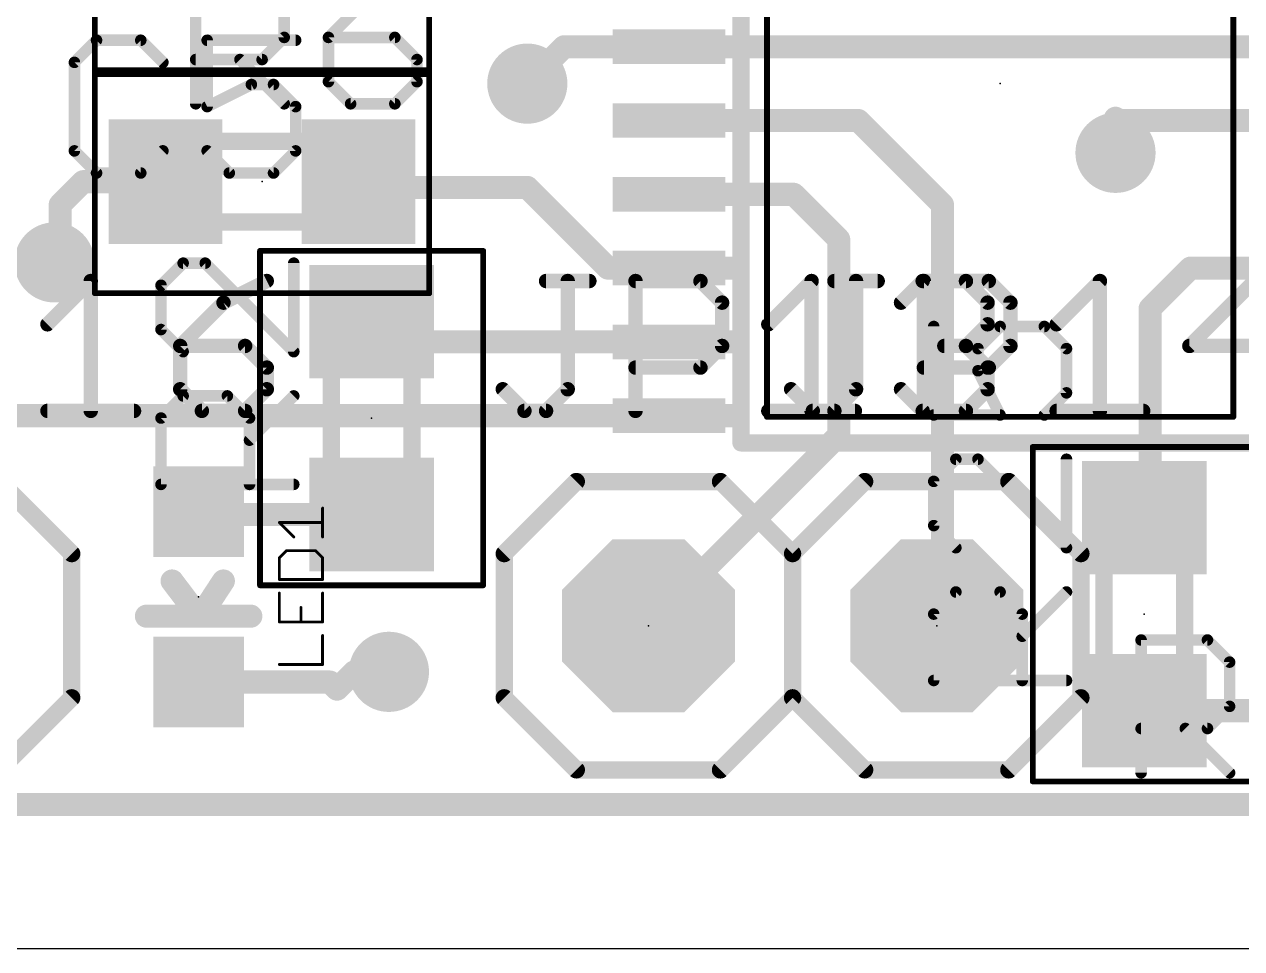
# Model space of a CAD drawing. Extents: x -5.1 to 64.5, y -0.1 to 40.6.
# Drawn here: x 15.53 to 26.26, y 0 to 8.14 of the extents above; entities that cross this region are included whole.
import ezdxf

# ---------------------------------------------------------------- set-up
doc = ezdxf.new("R2010")
doc.units = 0
for name, color, linetype in [('1', 14, 'CONTINUOUS'), ('17', 94, 'CONTINUOUS'), ('18', 94, 'CONTINUOUS'), ('20', 178, 'CONTINUOUS'), ('21', 250, 'CONTINUOUS'), ('23', 178, 'CONTINUOUS'), ('25', 250, 'CONTINUOUS'), ('39', 14, 'CONTINUOUS'), ('51', 250, 'CONTINUOUS')]:
    doc.layers.add(name, color=color, linetype=linetype)

# ---------------------------------------------------------------- blocks, each defined once
blk = doc.blocks.new('RECT')
blk.add_solid([(-0.5, -0.5), (0.5, -0.5), (-0.5, 0.5), (0.5, 0.5)])
blk = doc.blocks.new('OCTAGONP')
at = {"const_width": 0.5}
blk.add_lwpolyline([(-0.25, -0.1036), (-0.25, 0.1036), (-0.1036, 0.25), (0.1036, 0.25), (0.25, 0.1036), (0.25, -0.1036), (0.1036, -0.25), (-0.1036, -0.25), (-0.25, -0.1036), (-0.25, 0.1036)], dxfattribs=at)
blk = doc.blocks.new('ROUNDV')
at = {"const_width": 0.5}
blk.add_lwpolyline([(0, -0.25, 1), (0, 0.25, 1), (0, -0.25)], format="xyb", dxfattribs=at)

msp = doc.modelspace()

# ---------------------------------------------------------------- linework, layer by layer
at = {"layer": '1', "const_width": 0.2032}
for points in [[(20.2894, 7.945), (19.9644, 7.62)], [(21.2122, 7.945), (20.2894, 7.945)], [(27.0478, 7.945), (21.2122, 7.945)], [(25.1662, 7.295), (25.146, 7.3152)], [(25.146, 7.3152), (25.146, 7.0104)], [(21.2122, 7.295), (22.8802, 7.295)], [(22.8802, 7.295), (23.622, 6.5532)], [(27.0478, 7.295), (25.1662, 7.295)], [(16.0528, 6.7564), (15.8496, 6.5532)], [(16.7776, 6.7564), (16.0528, 6.7564)], [(18.5284, 6.7056), (18.4776, 6.7564)], [(19.9644, 6.7056), (18.5284, 6.7056)], [(20.675, 5.995), (19.9644, 6.7056)], [(15.8496, 6.5532), (15.8496, 6.096)], [(21.2122, 6.645), (22.311, 6.645)], [(22.311, 6.645), (22.7076, 6.2484)], [(23.622, 6.5532), (23.622, 2.8956)], [(22.7076, 6.2484), (22.7076, 4.5212)], [(15.8496, 6.096), (15.7988, 6.0452)], [(21.2122, 5.995), (20.675, 5.995)], [(25.807, 5.995), (25.4508, 5.6388)], [(27.0478, 5.995), (25.807, 5.995)], [(25.4508, 5.6388), (25.4508, 3.8472)], [(18.7714, 5.345), (18.5928, 5.5236)], [(21.2122, 5.345), (18.7714, 5.345)], [(15.3202, 4.695), (21.2122, 4.695)], [(22.7076, 4.5212), (21.0312, 2.8448)], [(17.094, 3.8236), (17.0688, 3.8488)], [(18.5928, 3.8236), (17.094, 3.8236)], [(25.4508, 3.8472), (25.4, 3.7964)], [(23.622, 2.8956), (23.5712, 2.8448)], [(18.288, 2.286), (18.4404, 2.4384)], [(18.7452, 2.4384), (18.4404, 2.4384)], [(17.0688, 2.3488), (18.2252, 2.3488)], [(18.2252, 2.3488), (18.288, 2.286)], [(25.4, 2.0964), (26.6176, 2.0964)], [(1.27, 1.27), (34.29, 1.27)]]:
    msp.add_lwpolyline(points, dxfattribs=at)
at = {"layer": '1', "const_width": 0.1016}
for points in [[(20.2894, 7.9958, 1), (20.2894, 7.8942)], [(20.3253, 7.9091, 1), (20.2535, 7.9809)], [(21.2122, 7.9958, 1), (21.2122, 7.8942)], [(21.2122, 7.8942, 1), (21.2122, 7.9958)], [(19.9285, 7.6559, 1), (20.0003, 7.5841)], [(25.1819, 7.3511, 1), (25.1101, 7.2793)], [(25.1968, 7.3152, 1), (25.0952, 7.3152)], [(21.2122, 7.3458, 1), (21.2122, 7.2442)], [(22.9161, 7.3309, 1), (22.8443, 7.2591)], [(22.8802, 7.2442, 1), (22.8802, 7.3458)], [(25.1662, 7.3458, 1), (25.1662, 7.2442)], [(25.1303, 7.2591, 1), (25.2021, 7.3309)], [(25.0952, 7.0104, 1), (25.1968, 7.0104)], [(16.0528, 6.8072, 1), (16.0528, 6.7056)], [(16.0887, 6.7205, 1), (16.0169, 6.7923)], [(16.7776, 6.7056, 1), (16.7776, 6.8072)], [(18.5135, 6.7923, 1), (18.4417, 6.7205)], [(18.5284, 6.7564, 1), (18.5284, 6.6548)], [(18.4925, 6.6697, 1), (18.5643, 6.7415)], [(20.0003, 6.7415, 1), (19.9285, 6.6697)], [(19.9644, 6.6548, 1), (19.9644, 6.7564)], [(15.9004, 6.5532, 1), (15.7988, 6.5532)], [(21.2122, 6.6958, 1), (21.2122, 6.5942)], [(22.3469, 6.6809, 1), (22.2751, 6.6091)], [(22.311, 6.5942, 1), (22.311, 6.6958)], [(23.6728, 6.5532, 1), (23.5712, 6.5532)], [(15.8137, 6.5891, 1), (15.8855, 6.5173)], [(23.5861, 6.5173, 1), (23.6579, 6.5891)], [(22.7584, 6.2484, 1), (22.6568, 6.2484)], [(22.6717, 6.2125, 1), (22.7435, 6.2843)], [(15.7629, 6.0811, 1), (15.8347, 6.0093)], [(15.7988, 6.096, 1), (15.9004, 6.096)], [(15.8855, 6.0601, 1), (15.8137, 6.1319)], [(20.675, 6.0458, 1), (20.675, 5.9442)], [(20.6391, 5.9591, 1), (20.7109, 6.0309)], [(21.2122, 5.9442, 1), (21.2122, 6.0458)], [(25.807, 6.0458, 1), (25.807, 5.9442)], [(25.8429, 5.9591, 1), (25.7711, 6.0309)], [(25.5016, 5.6388, 1), (25.4, 5.6388)], [(25.4149, 5.6747, 1), (25.4867, 5.6029)], [(18.6287, 5.5595, 1), (18.5569, 5.4877)], [(18.7714, 5.3958, 1), (18.7714, 5.2942)], [(18.7355, 5.3091, 1), (18.8073, 5.3809)], [(21.2122, 5.2942, 1), (21.2122, 5.3958)], [(21.2122, 4.6442, 1), (21.2122, 4.7458)], [(22.7435, 4.4853, 1), (22.6717, 4.5571)], [(22.6568, 4.5212, 1), (22.7584, 4.5212)], [(17.1047, 3.8847, 1), (17.0329, 3.8129)], [(17.094, 3.8744, 1), (17.094, 3.7728)], [(17.0581, 3.7877, 1), (17.1299, 3.8595)], [(18.5928, 3.7728, 1), (18.5928, 3.8744)], [(25.3641, 3.8323, 1), (25.4359, 3.7605)], [(25.4, 3.8472, 1), (25.5016, 3.8472)], [(25.4867, 3.8113, 1), (25.4149, 3.8831)], [(20.9953, 2.8807, 1), (21.0671, 2.8089)], [(23.5353, 2.8807, 1), (23.6071, 2.8089)], [(23.5712, 2.8956, 1), (23.6728, 2.8956)], [(23.6579, 2.8597, 1), (23.5861, 2.9315)], [(18.4404, 2.4892, 1), (18.4404, 2.3876)], [(18.4763, 2.4025, 1), (18.4045, 2.4743)], [(18.7452, 2.3876, 1), (18.7452, 2.4892)], [(17.0688, 2.3996, 1), (17.0688, 2.298)], [(18.2611, 2.3847, 1), (18.1893, 2.3129)], [(18.2252, 2.298, 1), (18.2252, 2.3996)], [(18.2521, 2.3219, 1), (18.3239, 2.2501)], [(18.2521, 2.2501, 1), (18.3239, 2.3219)], [(25.4, 2.1472, 1), (25.4, 2.0456)]]:
    msp.add_lwpolyline(points, format="xyb", dxfattribs=at)
at = {"layer": '20'}
msp.add_line((0, 0), (64.44, 0), dxfattribs=at)
at = {"layer": '21'}
for points, const_width in [([(21.8472, 10.7846), (21.8472, 4.4554)], 0.1524), ([(22.0758, 10.556), (22.0758, 4.684)], 0.0508), ([(26.1842, 4.684), (26.1842, 10.556)], 0.0508), ([(26.1842, 4.684), (22.0758, 4.684)], 0.0508), ([(26.4128, 4.4554), (21.8472, 4.4554)], 0.1524), ([(15.3162, 4.1148), (15.9512, 3.4798)], 0.1524), ([(20.3962, 4.1148), (19.7612, 3.4798)], 0.1524), ([(20.3962, 4.1148), (21.6662, 4.1148)], 0.1524), ([(21.6662, 4.1148), (22.3012, 3.4798)], 0.1524), ([(22.9362, 4.1148), (22.3012, 3.4798)], 0.1524), ([(22.9362, 4.1148), (24.2062, 4.1148)], 0.1524), ([(24.2062, 4.1148), (24.8412, 3.4798)], 0.1524), ([(15.9512, 3.4798), (15.9512, 2.2098)], 0.1524), ([(19.7612, 3.4798), (19.7612, 2.2098)], 0.1524), ([(22.3012, 3.4798), (22.3012, 2.2098)], 0.1524), ([(22.3012, 3.4798), (22.3012, 2.2098)], 0.1524), ([(24.8412, 3.4798), (24.8412, 2.2098)], 0.1524), ([(17.0688, 2.9288), (16.835, 3.2388)], 0.2032), ([(17.0942, 2.9442), (17.2872, 3.2388)], 0.2032), ([(16.6088, 2.9288), (17.0688, 2.9288)], 0.2032), ([(17.5288, 2.9288), (17.0688, 2.9288)], 0.2032), ([(15.9512, 2.2098), (15.3162, 1.5748)], 0.1524), ([(19.7612, 2.2098), (20.3962, 1.5748)], 0.1524), ([(22.3012, 2.2098), (21.6662, 1.5748)], 0.1524), ([(22.3012, 2.2098), (22.9362, 1.5748)], 0.1524), ([(24.8412, 2.2098), (24.2062, 1.5748)], 0.1524), ([(21.6662, 1.5748), (20.3962, 1.5748)], 0.1524), ([(24.2062, 1.5748), (22.9362, 1.5748)], 0.1524)]:
    msp.add_lwpolyline(points, dxfattribs=dict(at, const_width=const_width))
for points, const_width in [([(22.0758, 4.6967, 1), (22.0758, 4.6713)], 0.0254), ([(22.0631, 4.684, 1), (22.0885, 4.684)], 0.0254), ([(26.1715, 4.684, 1), (26.1969, 4.684)], 0.0254), ([(26.1842, 4.6713, 1), (26.1842, 4.6967)], 0.0254), ([(21.8472, 4.4935, 1), (21.8472, 4.4173)], 0.0762), ([(21.8091, 4.4554, 1), (21.8853, 4.4554)], 0.0762), ([(20.3962, 4.1529, 1), (20.3962, 4.0767)], 0.0762), ([(20.4231, 4.0879, 1), (20.3693, 4.1417)], 0.0762), ([(21.6931, 4.1417, 1), (21.6393, 4.0879)], 0.0762), ([(21.6662, 4.0767, 1), (21.6662, 4.1529)], 0.0762), ([(22.9362, 4.1529, 1), (22.9362, 4.0767)], 0.0762), ([(22.9631, 4.0879, 1), (22.9093, 4.1417)], 0.0762), ([(24.2331, 4.1417, 1), (24.1793, 4.0879)], 0.0762), ([(24.2062, 4.0767, 1), (24.2062, 4.1529)], 0.0762), ([(15.9893, 3.4798, 1), (15.9131, 3.4798)], 0.0762), ([(15.9243, 3.4529, 1), (15.9781, 3.5067)], 0.0762), ([(19.7993, 3.4798, 1), (19.7231, 3.4798)], 0.0762), ([(19.7343, 3.5067, 1), (19.7881, 3.4529)], 0.0762), ([(22.3393, 3.4798, 1), (22.2631, 3.4798)], 0.0762), ([(22.3393, 3.4798, 1), (22.2631, 3.4798)], 0.0762), ([(22.2743, 3.5067, 1), (22.3281, 3.4529)], 0.0762), ([(22.2743, 3.4529, 1), (22.3281, 3.5067)], 0.0762), ([(24.8793, 3.4798, 1), (24.8031, 3.4798)], 0.0762), ([(24.8143, 3.4529, 1), (24.8681, 3.5067)], 0.0762), ([(16.8756, 3.2694, 1), (16.7944, 3.2082)], 0.1016), ([(17.3297, 3.211, 1), (17.2447, 3.2666)], 0.1016), ([(16.6088, 2.9796, 1), (16.6088, 2.878)], 0.1016), ([(17.0688, 2.9796, 1), (17.0688, 2.878)], 0.1016), ([(17.0282, 2.8982, 1), (17.1094, 2.9594)], 0.1016), ([(17.0517, 2.972, 1), (17.1367, 2.9164)], 0.1016), ([(17.0688, 2.878, 1), (17.0688, 2.9796)], 0.1016), ([(17.5288, 2.878, 1), (17.5288, 2.9796)], 0.1016), ([(15.9781, 2.1829, 1), (15.9243, 2.2367)], 0.0762), ([(19.7881, 2.2367, 1), (19.7343, 2.1829)], 0.0762), ([(22.3281, 2.2367, 1), (22.2743, 2.1829)], 0.0762), ([(22.3281, 2.1829, 1), (22.2743, 2.2367)], 0.0762), ([(24.8681, 2.1829, 1), (24.8143, 2.2367)], 0.0762), ([(15.9131, 2.2098, 1), (15.9893, 2.2098)], 0.0762), ([(19.7231, 2.2098, 1), (19.7993, 2.2098)], 0.0762), ([(22.2631, 2.2098, 1), (22.3393, 2.2098)], 0.0762), ([(22.2631, 2.2098, 1), (22.3393, 2.2098)], 0.0762), ([(24.8031, 2.2098, 1), (24.8793, 2.2098)], 0.0762), ([(20.3962, 1.6129, 1), (20.3962, 1.5367)], 0.0762), ([(20.3693, 1.5479, 1), (20.4231, 1.6017)], 0.0762), ([(21.6393, 1.6017, 1), (21.6931, 1.5479)], 0.0762), ([(21.6662, 1.5367, 1), (21.6662, 1.6129)], 0.0762), ([(22.9362, 1.6129, 1), (22.9362, 1.5367)], 0.0762), ([(22.9093, 1.5479, 1), (22.9631, 1.6017)], 0.0762), ([(24.1793, 1.6017, 1), (24.2331, 1.5479)], 0.0762), ([(24.2062, 1.5367, 1), (24.2062, 1.6129)], 0.0762)]:
    msp.add_lwpolyline(points, format="xyb", dxfattribs=dict(at, const_width=const_width))
at = {"layer": '23'}
for p in [(24.13, 7.62), (17.6276, 6.7564), (18.5928, 4.6736), (17.0688, 3.0988), (25.4, 2.9464), (21.0312, 2.8448), (23.5712, 2.8448)]:
    msp.add_point(p, dxfattribs=at)
at = {"layer": '25'}
for points, const_width in [([(17.0434, 7.4422), (17.0434, 8.6116)], 0.1016), ([(17.823, 8.4167), (17.823, 8.0269)], 0.1016), ([(18.6026, 8.4167), (18.2128, 8.0269)], 0.1016), ([(16.1695, 8.002), (15.9746, 7.8071)], 0.1016), ([(16.5593, 8.002), (16.1695, 8.002)], 0.1016), ([(16.7542, 7.8071), (16.5593, 8.002)], 0.1016), ([(17.9236, 8.002), (17.144, 8.002)], 0.1016), ([(17.144, 8.002), (17.144, 7.4173)], 0.1016), ([(17.823, 8.0269), (17.6281, 7.832)], 0.1016), ([(18.2128, 8.0269), (18.2128, 7.6371)], 0.1016), ([(18.7975, 8.0269), (18.2128, 8.0269)], 0.1016), ([(18.9924, 7.832), (18.7975, 8.0269)], 0.1016), ([(15.9746, 7.8071), (15.9746, 7.0275)], 0.1016), ([(17.6281, 7.832), (17.0434, 7.832)], 0.1016), ([(17.4332, 7.832), (17.823, 7.4422)], 0.1016), ([(18.9924, 7.6371), (18.9924, 7.832)], 0.1016), ([(17.144, 7.4173), (17.5338, 7.6122)], 0.1016), ([(17.5338, 7.6122), (17.7287, 7.6122)], 0.1016), ([(17.7287, 7.6122), (17.9236, 7.4173)], 0.1016), ([(18.2128, 7.6371), (18.4077, 7.4422)], 0.1016), ([(18.7975, 7.4422), (18.9924, 7.6371)], 0.1016), ([(17.9236, 7.4173), (17.9236, 7.0275)], 0.1016), ([(18.4077, 7.4422), (18.7975, 7.4422)], 0.1016), ([(15.9746, 7.0275), (16.1695, 6.8326)], 0.1016), ([(16.5593, 6.8326), (16.7542, 7.0275)], 0.1016), ([(17.3389, 6.8326), (17.144, 7.0275)], 0.1016), ([(17.9236, 7.0275), (17.7287, 6.8326)], 0.1016), ([(16.1695, 6.8326), (16.5593, 6.8326)], 0.1016), ([(17.7287, 6.8326), (17.3389, 6.8326)], 0.1016), ([(16.9325, 6.0384), (16.7376, 5.8435)], 0.1016), ([(17.1274, 6.0384), (16.9325, 6.0384)], 0.1016), ([(17.907, 5.2588), (17.1274, 6.0384)], 0.1016), ([(17.907, 6.0384), (17.907, 5.2588)], 0.1016), ([(15.7373, 5.4998), (16.1186, 5.8811)], 0.127), ([(16.1186, 5.8811), (16.1186, 4.7371)], 0.127), ([(17.6693, 5.8811), (17.288, 5.6904)], 0.127), ([(20.1298, 5.8811), (20.5112, 5.8811)], 0.127), ([(20.3205, 4.9278), (20.3205, 5.8811)], 0.127), ([(20.9179, 4.7371), (20.9179, 5.8811)], 0.127), ([(20.9179, 5.8811), (21.4899, 5.8811)], 0.127), ([(21.4899, 5.8811), (21.6805, 5.6904)], 0.127), ([(22.0873, 5.4998), (22.4686, 5.8811)], 0.127), ([(22.4686, 5.8811), (22.4686, 4.7371)], 0.127), ([(22.6698, 5.8811), (23.0511, 5.8811)], 0.127), ([(22.8605, 4.9278), (22.8605, 5.8811)], 0.127), ([(23.2567, 5.6904), (23.4474, 5.8811)], 0.127), ([(23.4474, 5.8811), (23.8287, 5.8811)], 0.127), ([(23.4579, 4.7371), (23.4579, 5.8811)], 0.127), ([(23.4579, 5.8811), (24.0299, 5.8811)], 0.127), ([(23.8287, 5.8811), (24.0193, 5.6904)], 0.127), ([(24.0299, 5.8811), (24.2205, 5.6904)], 0.127), ([(24.6273, 5.4998), (25.0086, 5.8811)], 0.127), ([(25.0086, 5.8811), (25.0086, 4.7371)], 0.127), ([(26.3687, 5.8811), (25.7967, 5.3091)], 0.127), ([(16.7376, 5.8435), (16.7376, 5.4537)], 0.1016), ([(17.288, 5.6904), (16.9067, 5.3091)], 0.127), ([(21.6805, 5.6904), (21.6805, 5.3091)], 0.127), ([(24.0193, 5.6904), (24.0193, 5.4998)], 0.127), ([(24.2205, 5.6904), (24.2205, 5.3091)], 0.127), ([(16.7376, 5.4537), (16.9325, 5.2588)], 0.1016), ([(23.5448, 5.4806), (23.5448, 4.701)], 0.1016), ([(24.0193, 5.4998), (23.8287, 5.3091)], 0.127), ([(23.9346, 5.2857), (24.1295, 5.4806)], 0.1016), ([(24.1295, 5.4806), (24.5193, 5.4806)], 0.1016), ([(24.5193, 5.4806), (24.7142, 5.2857)], 0.1016), ([(16.9067, 5.3091), (16.9067, 4.9278)], 0.127), ([(17.4787, 5.3091), (16.9067, 5.3091)], 0.127), ([(17.6693, 5.1184), (17.4787, 5.3091)], 0.127), ([(21.6805, 5.3091), (21.4899, 5.1184)], 0.127), ([(23.8287, 5.3091), (23.638, 5.3091)], 0.127), ([(23.8287, 5.3091), (24.0193, 5.1184)], 0.127), ([(24.2205, 5.3091), (24.0299, 5.1184)], 0.127), ([(25.7967, 5.3091), (26.5593, 5.3091)], 0.127), ([(23.9346, 5.0908), (23.9346, 5.2857)], 0.1016), ([(24.7142, 5.2857), (24.7142, 4.8959)], 0.1016), ([(17.6693, 4.9278), (17.6693, 5.1184)], 0.127), ([(21.4899, 5.1184), (20.9179, 5.1184)], 0.127), ([(24.0299, 5.1184), (23.4579, 5.1184)], 0.127), ([(24.0193, 5.1184), (24.0193, 4.9278)], 0.127), ([(24.1295, 4.701), (23.9346, 5.0908)], 0.1016), ([(16.9067, 4.9278), (17.0974, 4.7371)], 0.127), ([(17.4787, 4.7371), (17.6693, 4.9278)], 0.127), ([(19.7485, 4.9278), (19.9392, 4.7371)], 0.127), ([(20.1298, 4.7371), (20.3205, 4.9278)], 0.127), ([(22.2885, 4.9278), (22.4792, 4.7371)], 0.127), ([(22.6698, 4.7371), (22.8605, 4.9278)], 0.127), ([(23.4474, 4.7371), (23.2567, 4.9278)], 0.127), ([(24.0193, 4.9278), (23.8287, 4.7371)], 0.127), ([(24.7142, 4.8959), (24.5193, 4.701)], 0.1016), ([(16.7376, 4.6741), (16.9325, 4.869)], 0.1016), ([(16.9325, 4.869), (17.3223, 4.869)], 0.1016), ([(17.3223, 4.869), (17.5172, 4.6741)], 0.1016), ([(17.5172, 4.4792), (17.907, 4.869)], 0.1016), ([(15.7373, 4.7371), (16.4999, 4.7371)], 0.127), ([(16.7376, 4.0894), (16.7376, 4.6741)], 0.1016), ([(17.0974, 4.7371), (17.4787, 4.7371)], 0.127), ([(17.5172, 4.6741), (17.5172, 4.0894)], 0.1016), ([(19.9392, 4.7371), (20.1298, 4.7371)], 0.127), ([(22.0873, 4.7371), (22.8499, 4.7371)], 0.127), ([(22.4792, 4.7371), (22.6698, 4.7371)], 0.127), ([(23.8287, 4.7371), (23.4474, 4.7371)], 0.127), ([(23.5448, 4.701), (24.1295, 4.701)], 0.1016), ([(24.6273, 4.7371), (25.3899, 4.7371)], 0.127), ([(23.7397, 4.3112), (23.5448, 4.1163)], 0.1016), ([(23.9346, 4.3112), (23.7397, 4.3112)], 0.1016), ([(24.7142, 3.5316), (23.9346, 4.3112)], 0.1016), ([(24.7142, 4.3112), (24.7142, 3.5316)], 0.1016), ([(17.907, 4.0894), (16.7376, 4.0894)], 0.1016), ([(23.5448, 4.1163), (23.5448, 3.7265)], 0.1016), ([(18.161, 3.6263), (18.161, 3.8805)], 0.0254), ([(17.9068, 3.6263), (17.7797, 3.7534)], 0.0254), ([(17.7797, 3.7534), (18.161, 3.7534)], 0.0254), ([(23.5448, 3.7265), (23.7397, 3.5316)], 0.1016), ([(17.8432, 3.5063), (17.7797, 3.4427)], 0.0254), ([(17.7797, 3.4427), (17.7797, 3.2521)], 0.0254), ([(18.0974, 3.5063), (17.8432, 3.5063)], 0.0254), ([(18.161, 3.4427), (18.0974, 3.5063)], 0.0254), ([(18.161, 3.2521), (18.161, 3.4427)], 0.0254), ([(17.7797, 3.2521), (18.161, 3.2521)], 0.0254), ([(17.7797, 3.1321), (17.7797, 2.8779)], 0.0254), ([(18.161, 2.8779), (18.161, 3.1321)], 0.0254), ([(23.5448, 2.9469), (23.7397, 3.1418)], 0.1016), ([(23.7397, 3.1418), (24.1295, 3.1418)], 0.1016), ([(24.1295, 3.1418), (24.3244, 2.9469)], 0.1016), ([(24.3244, 2.752), (24.7142, 3.1418)], 0.1016), ([(17.9703, 2.8779), (17.9703, 3.005)], 0.0254), ([(23.5448, 2.3622), (23.5448, 2.9469)], 0.1016), ([(24.3244, 2.9469), (24.3244, 2.3622)], 0.1016), ([(17.7797, 2.8779), (18.161, 2.8779)], 0.0254), ([(18.161, 2.5037), (18.161, 2.7579)], 0.0254), ([(25.3716, 1.5494), (25.3716, 2.7188)], 0.1016), ([(25.3716, 2.7188), (25.9563, 2.7188)], 0.1016), ([(25.9563, 2.7188), (26.1512, 2.5239)], 0.1016), ([(26.1512, 2.5239), (26.1512, 2.1341)], 0.1016), ([(17.7797, 2.5037), (18.161, 2.5037)], 0.0254), ([(24.7142, 2.3622), (23.5448, 2.3622)], 0.1016), ([(26.1512, 2.1341), (25.9563, 1.9392)], 0.1016), ([(25.9563, 1.9392), (25.3716, 1.9392)], 0.1016), ([(25.7614, 1.9392), (26.1512, 1.5494)], 0.1016)]:
    msp.add_lwpolyline(points, dxfattribs=dict(at, const_width=const_width))
for points, const_width in [([(16.1695, 8.0274, 1), (16.1695, 7.9766)], 0.0508), ([(16.1875, 7.984, 1), (16.1515, 8.02)], 0.0508), ([(16.5773, 8.02, 1), (16.5413, 7.984)], 0.0508), ([(16.5593, 7.9766, 1), (16.5593, 8.0274)], 0.0508), ([(17.144, 8.0274, 1), (17.144, 7.9766)], 0.0508), ([(17.1694, 8.002, 1), (17.1186, 8.002)], 0.0508), ([(17.7976, 8.0269, 1), (17.8484, 8.0269)], 0.0508), ([(17.841, 8.0089, 1), (17.805, 8.0449)], 0.0508), ([(17.9236, 7.9766, 1), (17.9236, 8.0274)], 0.0508), ([(18.1948, 8.0449, 1), (18.2308, 8.0089)], 0.0508), ([(18.2382, 8.0269, 1), (18.1874, 8.0269)], 0.0508), ([(18.2128, 8.0523, 1), (18.2128, 8.0015)], 0.0508), ([(18.8155, 8.0449, 1), (18.7795, 8.0089)], 0.0508), ([(18.7975, 8.0015, 1), (18.7975, 8.0523)], 0.0508), ([(15.9566, 7.8251, 1), (15.9926, 7.7891)], 0.0508), ([(16, 7.8071, 1), (15.9492, 7.8071)], 0.0508), ([(16.7362, 7.7891, 1), (16.7722, 7.8251)], 0.0508), ([(17.0434, 7.8574, 1), (17.0434, 7.8066)], 0.0508), ([(17.4512, 7.85, 1), (17.4152, 7.814)], 0.0508), ([(17.6101, 7.85, 1), (17.6461, 7.814)], 0.0508), ([(17.6281, 7.8066, 1), (17.6281, 7.8574)], 0.0508), ([(19.0178, 7.832, 1), (18.967, 7.832)], 0.0508), ([(18.9744, 7.814, 1), (19.0104, 7.85)], 0.0508), ([(17.5338, 7.6376, 1), (17.5338, 7.5868)], 0.0508), ([(17.5452, 7.5895, 1), (17.5224, 7.6349)], 0.0508), ([(17.7467, 7.6302, 1), (17.7107, 7.5942)], 0.0508), ([(17.7287, 7.5868, 1), (17.7287, 7.6376)], 0.0508), ([(18.2308, 7.6551, 1), (18.1948, 7.6191)], 0.0508), ([(18.1874, 7.6371, 1), (18.2382, 7.6371)], 0.0508), ([(18.967, 7.6371, 1), (19.0178, 7.6371)], 0.0508), ([(19.0104, 7.6191, 1), (18.9744, 7.6551)], 0.0508), ([(17.018, 7.4422, 1), (17.0688, 7.4422)], 0.0508), ([(17.1326, 7.44, 1), (17.1554, 7.3946)], 0.0508), ([(17.1186, 7.4173, 1), (17.1694, 7.4173)], 0.0508), ([(17.805, 7.4242, 1), (17.841, 7.4602)], 0.0508), ([(17.949, 7.4173, 1), (17.8982, 7.4173)], 0.0508), ([(17.9056, 7.3993, 1), (17.9416, 7.4353)], 0.0508), ([(18.4077, 7.4676, 1), (18.4077, 7.4168)], 0.0508), ([(18.3897, 7.4242, 1), (18.4257, 7.4602)], 0.0508), ([(18.7795, 7.4602, 1), (18.8155, 7.4242)], 0.0508), ([(18.7975, 7.4168, 1), (18.7975, 7.4676)], 0.0508), ([(15.9926, 7.0455, 1), (15.9566, 7.0095)], 0.0508), ([(16.7722, 7.0095, 1), (16.7362, 7.0455)], 0.0508), ([(17.162, 7.0455, 1), (17.126, 7.0095)], 0.0508), ([(17.9416, 7.0095, 1), (17.9056, 7.0455)], 0.0508), ([(15.9492, 7.0275, 1), (16, 7.0275)], 0.0508), ([(17.8982, 7.0275, 1), (17.949, 7.0275)], 0.0508), ([(16.1695, 6.858, 1), (16.1695, 6.8072)], 0.0508), ([(16.1515, 6.8146, 1), (16.1875, 6.8506)], 0.0508), ([(16.5413, 6.8506, 1), (16.5773, 6.8146)], 0.0508), ([(16.5593, 6.8072, 1), (16.5593, 6.858)], 0.0508), ([(17.3389, 6.858, 1), (17.3389, 6.8072)], 0.0508), ([(17.3209, 6.8146, 1), (17.3569, 6.8506)], 0.0508), ([(17.7107, 6.8506, 1), (17.7467, 6.8146)], 0.0508), ([(17.7287, 6.8072, 1), (17.7287, 6.858)], 0.0508), ([(16.9325, 6.0638, 1), (16.9325, 6.013)], 0.0508), ([(16.9505, 6.0204, 1), (16.9145, 6.0564)], 0.0508), ([(17.1454, 6.0564, 1), (17.1094, 6.0204)], 0.0508), ([(17.1274, 6.013, 1), (17.1274, 6.0638)], 0.0508), ([(17.9324, 6.0384, 1), (17.8816, 6.0384)], 0.0508), ([(16.1504, 5.8811, 1), (16.0869, 5.8811)], 0.0635), ([(16.1411, 5.8586, 1), (16.0962, 5.9035)], 0.0635), ([(17.6835, 5.8527, 1), (17.6551, 5.9095)], 0.0635), ([(20.1298, 5.9128, 1), (20.1298, 5.8493)], 0.0635), ([(20.3522, 5.8811, 1), (20.2887, 5.8811)], 0.0635), ([(20.5112, 5.8493, 1), (20.5112, 5.9128)], 0.0635), ([(20.9496, 5.8811, 1), (20.8861, 5.8811)], 0.0635), ([(20.9179, 5.9128, 1), (20.9179, 5.8493)], 0.0635), ([(21.5123, 5.9035, 1), (21.4674, 5.8586)], 0.0635), ([(21.4899, 5.8493, 1), (21.4899, 5.9128)], 0.0635), ([(22.5004, 5.8811, 1), (22.4369, 5.8811)], 0.0635), ([(22.4911, 5.8586, 1), (22.4462, 5.9035)], 0.0635), ([(22.6698, 5.9128, 1), (22.6698, 5.8493)], 0.0635), ([(22.8922, 5.8811, 1), (22.8287, 5.8811)], 0.0635), ([(23.0511, 5.8493, 1), (23.0511, 5.9128)], 0.0635), ([(23.4474, 5.9128, 1), (23.4474, 5.8493)], 0.0635), ([(23.4698, 5.8586, 1), (23.4249, 5.9035)], 0.0635), ([(23.4896, 5.8811, 1), (23.4261, 5.8811)], 0.0635), ([(23.4579, 5.9128, 1), (23.4579, 5.8493)], 0.0635), ([(23.8511, 5.9035, 1), (23.8062, 5.8586)], 0.0635), ([(23.8287, 5.8493, 1), (23.8287, 5.9128)], 0.0635), ([(24.0523, 5.9035, 1), (24.0074, 5.8586)], 0.0635), ([(24.0299, 5.8493, 1), (24.0299, 5.9128)], 0.0635), ([(25.0404, 5.8811, 1), (24.9769, 5.8811)], 0.0635), ([(25.0311, 5.8586, 1), (24.9862, 5.9035)], 0.0635), ([(16.7196, 5.8615, 1), (16.7556, 5.8255)], 0.0508), ([(16.763, 5.8435, 1), (16.7122, 5.8435)], 0.0508), ([(17.2738, 5.7188, 1), (17.3022, 5.662)], 0.0635), ([(17.3105, 5.668, 1), (17.2656, 5.7129)], 0.0635), ([(21.7123, 5.6904, 1), (21.6488, 5.6904)], 0.0635), ([(21.6581, 5.668, 1), (21.703, 5.7129)], 0.0635), ([(23.2342, 5.7129, 1), (23.2791, 5.668)], 0.0635), ([(24.0511, 5.6904, 1), (23.9876, 5.6904)], 0.0635), ([(23.9969, 5.668, 1), (24.0418, 5.7129)], 0.0635), ([(24.2523, 5.6904, 1), (24.1888, 5.6904)], 0.0635), ([(24.1981, 5.668, 1), (24.243, 5.7129)], 0.0635), ([(15.7148, 5.5222, 1), (15.7597, 5.4773)], 0.0635), ([(16.7556, 5.4717, 1), (16.7196, 5.4357)], 0.0508), ([(16.7122, 5.4537, 1), (16.763, 5.4537)], 0.0508), ([(22.0648, 5.5222, 1), (22.1097, 5.4773)], 0.0635), ([(23.5702, 5.4806, 1), (23.5194, 5.4806)], 0.0508), ([(23.9876, 5.4998, 1), (24.0511, 5.4998)], 0.0635), ([(24.0418, 5.4773, 1), (23.9969, 5.5222)], 0.0635), ([(24.1295, 5.506, 1), (24.1295, 5.4552)], 0.0508), ([(24.1475, 5.4626, 1), (24.1115, 5.4986)], 0.0508), ([(24.5373, 5.4986, 1), (24.5013, 5.4626)], 0.0508), ([(24.5193, 5.4552, 1), (24.5193, 5.506)], 0.0508), ([(24.6048, 5.5222, 1), (24.6497, 5.4773)], 0.0635), ([(16.9384, 5.3091, 1), (16.8749, 5.3091)], 0.0635), ([(16.9067, 5.3408, 1), (16.9067, 5.2773)], 0.0635), ([(16.8842, 5.3315, 1), (16.9291, 5.2866)], 0.0635), ([(17.5011, 5.3315, 1), (17.4562, 5.2866)], 0.0635), ([(17.4787, 5.2773, 1), (17.4787, 5.3408)], 0.0635), ([(21.703, 5.2866, 1), (21.6581, 5.3315)], 0.0635), ([(23.638, 5.3408, 1), (23.638, 5.2773)], 0.0635), ([(23.8511, 5.3315, 1), (23.8062, 5.2866)], 0.0635), ([(23.8062, 5.3315, 1), (23.8511, 5.2866)], 0.0635), ([(23.8287, 5.2773, 1), (23.8287, 5.3408)], 0.0635), ([(24.243, 5.2866, 1), (24.1981, 5.3315)], 0.0635), ([(25.7967, 5.3408, 1), (25.7967, 5.2773)], 0.0635), ([(25.7742, 5.3315, 1), (25.8191, 5.2866)], 0.0635), ([(16.9145, 5.2408, 1), (16.9505, 5.2768)], 0.0508), ([(17.8816, 5.2588, 1), (17.9324, 5.2588)], 0.0508), ([(17.889, 5.2408, 1), (17.925, 5.2768)], 0.0508), ([(21.6488, 5.3091, 1), (21.7123, 5.3091)], 0.0635), ([(23.9166, 5.3037, 1), (23.9526, 5.2677)], 0.0508), ([(23.96, 5.2857, 1), (23.9092, 5.2857)], 0.0508), ([(24.1888, 5.3091, 1), (24.2523, 5.3091)], 0.0635), ([(24.7396, 5.2857, 1), (24.6888, 5.2857)], 0.0508), ([(24.6962, 5.2677, 1), (24.7322, 5.3037)], 0.0508), ([(17.7011, 5.1184, 1), (17.6376, 5.1184)], 0.0635), ([(17.6469, 5.096, 1), (17.6918, 5.1409)], 0.0635), ([(20.9179, 5.1502, 1), (20.9179, 5.0867)], 0.0635), ([(21.4674, 5.1409, 1), (21.5123, 5.096)], 0.0635), ([(21.4899, 5.0867, 1), (21.4899, 5.1502)], 0.0635), ([(23.4579, 5.1502, 1), (23.4579, 5.0867)], 0.0635), ([(24.0511, 5.1184, 1), (23.9876, 5.1184)], 0.0635), ([(23.9969, 5.096, 1), (24.0418, 5.1409)], 0.0635), ([(24.0074, 5.1409, 1), (24.0523, 5.096)], 0.0635), ([(24.0299, 5.0867, 1), (24.0299, 5.1502)], 0.0635), ([(23.9573, 5.1021, 1), (23.9119, 5.0794)], 0.0508), ([(23.9092, 5.0908, 1), (23.96, 5.0908)], 0.0508), ([(16.8749, 4.9278, 1), (16.9384, 4.9278)], 0.0635), ([(16.9291, 4.9502, 1), (16.8842, 4.9053)], 0.0635), ([(17.6376, 4.9278, 1), (17.7011, 4.9278)], 0.0635), ([(17.6918, 4.9053, 1), (17.6469, 4.9502)], 0.0635), ([(19.771, 4.9502, 1), (19.726, 4.9053)], 0.0635), ([(20.2887, 4.9278, 1), (20.3522, 4.9278)], 0.0635), ([(20.3429, 4.9053, 1), (20.298, 4.9502)], 0.0635), ([(22.311, 4.9502, 1), (22.266, 4.9053)], 0.0635), ([(22.8287, 4.9278, 1), (22.8922, 4.9278)], 0.0635), ([(22.8829, 4.9053, 1), (22.838, 4.9502)], 0.0635), ([(23.2791, 4.9502, 1), (23.2342, 4.9053)], 0.0635), ([(23.9876, 4.9278, 1), (24.0511, 4.9278)], 0.0635), ([(24.0418, 4.9053, 1), (23.9969, 4.9502)], 0.0635), ([(24.7322, 4.8779, 1), (24.6962, 4.9139)], 0.0508), ([(16.9325, 4.8944, 1), (16.9325, 4.8436)], 0.0508), ([(16.9505, 4.851, 1), (16.9145, 4.887)], 0.0508), ([(17.3403, 4.887, 1), (17.3043, 4.851)], 0.0508), ([(17.3223, 4.8436, 1), (17.3223, 4.8944)], 0.0508), ([(17.925, 4.851, 1), (17.889, 4.887)], 0.0508), ([(24.6888, 4.8959, 1), (24.7396, 4.8959)], 0.0508), ([(15.7373, 4.7688, 1), (15.7373, 4.7054)], 0.0635), ([(16.0869, 4.7371, 1), (16.1504, 4.7371)], 0.0635), ([(16.4999, 4.7054, 1), (16.4999, 4.7688)], 0.0635), ([(16.763, 4.6741, 1), (16.7122, 4.6741)], 0.0508), ([(17.0974, 4.7688, 1), (17.0974, 4.7054)], 0.0635), ([(17.0749, 4.7146, 1), (17.1198, 4.7596)], 0.0635), ([(17.4562, 4.7596, 1), (17.5011, 4.7146)], 0.0635), ([(17.4787, 4.7054, 1), (17.4787, 4.7688)], 0.0635), ([(17.5426, 4.6741, 1), (17.4918, 4.6741)], 0.0508), ([(19.9392, 4.7688, 1), (19.9392, 4.7054)], 0.0635), ([(19.9167, 4.7146, 1), (19.9616, 4.7596)], 0.0635), ([(20.1074, 4.7596, 1), (20.1523, 4.7146)], 0.0635), ([(20.1298, 4.7054, 1), (20.1298, 4.7688)], 0.0635), ([(20.8861, 4.7371, 1), (20.9496, 4.7371)], 0.0635), ([(22.0873, 4.7688, 1), (22.0873, 4.7054)], 0.0635), ([(22.4369, 4.7371, 1), (22.5004, 4.7371)], 0.0635), ([(22.4792, 4.7688, 1), (22.4792, 4.7054)], 0.0635), ([(22.4567, 4.7146, 1), (22.5016, 4.7596)], 0.0635), ([(22.6474, 4.7596, 1), (22.6923, 4.7146)], 0.0635), ([(22.6698, 4.7054, 1), (22.6698, 4.7688)], 0.0635), ([(22.8499, 4.7054, 1), (22.8499, 4.7688)], 0.0635), ([(23.4474, 4.7688, 1), (23.4474, 4.7054)], 0.0635), ([(23.4249, 4.7146, 1), (23.4698, 4.7596)], 0.0635), ([(23.4261, 4.7371, 1), (23.4896, 4.7371)], 0.0635), ([(23.5448, 4.7264, 1), (23.5448, 4.6756)], 0.0508), ([(23.5194, 4.701, 1), (23.5702, 4.701)], 0.0508), ([(23.8062, 4.7596, 1), (23.8511, 4.7146)], 0.0635), ([(23.8287, 4.7054, 1), (23.8287, 4.7688)], 0.0635), ([(24.1068, 4.6896, 1), (24.1522, 4.7124)], 0.0508), ([(24.1295, 4.6756, 1), (24.1295, 4.7264)], 0.0508), ([(24.5013, 4.719, 1), (24.5373, 4.683)], 0.0508), ([(24.6273, 4.7688, 1), (24.6273, 4.7054)], 0.0635), ([(24.9769, 4.7371, 1), (25.0404, 4.7371)], 0.0635), ([(25.3899, 4.7054, 1), (25.3899, 4.7688)], 0.0635), ([(16.7196, 4.6921, 1), (16.7556, 4.6561)], 0.0508), ([(17.4992, 4.6561, 1), (17.5352, 4.6921)], 0.0508), ([(17.4992, 4.4972, 1), (17.5352, 4.4612)], 0.0508), ([(23.7397, 4.3366, 1), (23.7397, 4.2858)], 0.0508), ([(23.7577, 4.2932, 1), (23.7217, 4.3292)], 0.0508), ([(23.9526, 4.3292, 1), (23.9166, 4.2932)], 0.0508), ([(23.9346, 4.2858, 1), (23.9346, 4.3366)], 0.0508), ([(24.7396, 4.3112, 1), (24.6888, 4.3112)], 0.0508), ([(16.7376, 4.1148, 1), (16.7376, 4.064)], 0.0508), ([(16.7122, 4.0894, 1), (16.763, 4.0894)], 0.0508), ([(17.4918, 4.0894, 1), (17.5426, 4.0894)], 0.0508), ([(17.907, 4.064, 1), (17.907, 4.1148)], 0.0508), ([(23.5268, 4.1343, 1), (23.5628, 4.0983)], 0.0508), ([(23.5702, 4.1163, 1), (23.5194, 4.1163)], 0.0508), ([(18.1674, 3.8805, 1), (18.1547, 3.8805)], 0.0127), ([(17.7842, 3.7579, 1), (17.7752, 3.7489)], 0.0127), ([(17.7797, 3.7597, 1), (17.7797, 3.747)], 0.0127), ([(18.161, 3.747, 1), (18.161, 3.7597)], 0.0127), ([(23.5628, 3.7445, 1), (23.5268, 3.7085)], 0.0508), ([(23.5194, 3.7265, 1), (23.5702, 3.7265)], 0.0508), ([(17.9023, 3.6218, 1), (17.9113, 3.6308)], 0.0127), ([(18.1547, 3.6263, 1), (18.1674, 3.6263)], 0.0127), ([(23.7217, 3.5136, 1), (23.7577, 3.5496)], 0.0508), ([(24.6888, 3.5316, 1), (24.7396, 3.5316)], 0.0508), ([(24.6962, 3.5136, 1), (24.7322, 3.5496)], 0.0508), ([(17.786, 3.4427, 1), (17.7733, 3.4427)], 0.0127), ([(17.7752, 3.4472, 1), (17.7842, 3.4383)], 0.0127), ([(17.8432, 3.5126, 1), (17.8432, 3.4999)], 0.0127), ([(17.8477, 3.5018, 1), (17.8387, 3.5108)], 0.0127), ([(18.1019, 3.5108, 1), (18.093, 3.5018)], 0.0127), ([(18.0974, 3.4999, 1), (18.0974, 3.5126)], 0.0127), ([(18.1674, 3.4427, 1), (18.1547, 3.4427)], 0.0127), ([(18.1565, 3.4383, 1), (18.1655, 3.4472)], 0.0127), ([(17.7733, 3.2521, 1), (17.786, 3.2521)], 0.0127), ([(17.7797, 3.2584, 1), (17.7797, 3.2457)], 0.0127), ([(18.1547, 3.2521, 1), (18.1674, 3.2521)], 0.0127), ([(18.161, 3.2457, 1), (18.161, 3.2584)], 0.0127), ([(17.786, 3.1321, 1), (17.7733, 3.1321)], 0.0127), ([(18.1674, 3.1321, 1), (18.1547, 3.1321)], 0.0127), ([(23.7397, 3.1672, 1), (23.7397, 3.1164)], 0.0508), ([(23.7577, 3.1238, 1), (23.7217, 3.1598)], 0.0508), ([(24.1475, 3.1598, 1), (24.1115, 3.1238)], 0.0508), ([(24.1295, 3.1164, 1), (24.1295, 3.1672)], 0.0508), ([(24.7322, 3.1238, 1), (24.6962, 3.1598)], 0.0508), ([(17.9767, 3.005, 1), (17.964, 3.005)], 0.0127), ([(23.5268, 2.9649, 1), (23.5628, 2.9289)], 0.0508), ([(23.5702, 2.9469, 1), (23.5194, 2.9469)], 0.0508), ([(24.3498, 2.9469, 1), (24.299, 2.9469)], 0.0508), ([(24.3064, 2.9289, 1), (24.3424, 2.9649)], 0.0508), ([(17.7733, 2.8779, 1), (17.786, 2.8779)], 0.0127), ([(17.7797, 2.8842, 1), (17.7797, 2.8715)], 0.0127), ([(17.964, 2.8779, 1), (17.9767, 2.8779)], 0.0127), ([(18.1547, 2.8779, 1), (18.1674, 2.8779)], 0.0127), ([(18.161, 2.8715, 1), (18.161, 2.8842)], 0.0127), ([(24.3064, 2.77, 1), (24.3424, 2.734)], 0.0508), ([(18.1674, 2.7579, 1), (18.1547, 2.7579)], 0.0127), ([(25.397, 2.7188, 1), (25.3462, 2.7188)], 0.0508), ([(25.3716, 2.7442, 1), (25.3716, 2.6934)], 0.0508), ([(25.9743, 2.7368, 1), (25.9383, 2.7008)], 0.0508), ([(25.9563, 2.6934, 1), (25.9563, 2.7442)], 0.0508), ([(26.1766, 2.5239, 1), (26.1258, 2.5239)], 0.0508), ([(17.7797, 2.51, 1), (17.7797, 2.4973)], 0.0127), ([(18.1547, 2.5037, 1), (18.1674, 2.5037)], 0.0127), ([(18.161, 2.4973, 1), (18.161, 2.51)], 0.0127), ([(26.1332, 2.5059, 1), (26.1692, 2.5419)], 0.0508), ([(23.5448, 2.3876, 1), (23.5448, 2.3368)], 0.0508), ([(23.5194, 2.3622, 1), (23.5702, 2.3622)], 0.0508), ([(24.299, 2.3622, 1), (24.3498, 2.3622)], 0.0508), ([(24.7142, 2.3368, 1), (24.7142, 2.3876)], 0.0508), ([(26.1258, 2.1341, 1), (26.1766, 2.1341)], 0.0508), ([(26.1692, 2.1161, 1), (26.1332, 2.1521)], 0.0508), ([(25.3716, 1.9646, 1), (25.3716, 1.9138)], 0.0508), ([(25.7794, 1.9572, 1), (25.7434, 1.9212)], 0.0508), ([(25.9383, 1.9572, 1), (25.9743, 1.9212)], 0.0508), ([(25.9563, 1.9138, 1), (25.9563, 1.9646)], 0.0508), ([(25.3462, 1.5494, 1), (25.397, 1.5494)], 0.0508), ([(26.1332, 1.5314, 1), (26.1692, 1.5674)], 0.0508)]:
    msp.add_lwpolyline(points, format="xyb", dxfattribs=dict(at, const_width=const_width))
at = {"layer": '39', "const_width": 0.0508}
for points in [[(16.1546, 7.7038), (16.1546, 9.6698)], [(19.1006, 9.6698), (19.1006, 7.7038)], [(16.1546, 7.7394), (19.1006, 7.7394)], [(16.1546, 5.7734), (16.1546, 7.7394)], [(19.1006, 7.7038), (16.1546, 7.7038)], [(19.1006, 7.7394), (19.1006, 5.7734)], [(17.6098, 3.2006), (17.6098, 6.1466)], [(17.6098, 6.1466), (19.5758, 6.1466)], [(19.5758, 6.1466), (19.5758, 3.2006)], [(19.1006, 5.7734), (16.1546, 5.7734)], [(24.417, 1.4734), (24.417, 4.4194)], [(24.417, 4.4194), (26.383, 4.4194)], [(19.5758, 3.2006), (17.6098, 3.2006)], [(26.383, 1.4734), (24.417, 1.4734)]]:
    msp.add_lwpolyline(points, dxfattribs=at)
at = {"layer": '39', "const_width": 0.0254}
for points in [[(16.1546, 7.7521, 1), (16.1546, 7.7267)], [(16.1673, 7.7394, 1), (16.1419, 7.7394)], [(16.1546, 7.7165, 1), (16.1546, 7.6911)], [(19.1133, 7.7394, 1), (19.0879, 7.7394)], [(19.1006, 7.7267, 1), (19.1006, 7.7521)], [(19.1006, 7.6911, 1), (19.1006, 7.7165)], [(16.1419, 7.7038, 1), (16.1673, 7.7038)], [(19.0879, 7.7038, 1), (19.1133, 7.7038)], [(17.6225, 6.1466, 1), (17.5971, 6.1466)], [(17.6098, 6.1593, 1), (17.6098, 6.1339)], [(19.5885, 6.1466, 1), (19.5631, 6.1466)], [(19.5758, 6.1339, 1), (19.5758, 6.1593)], [(16.1546, 5.7861, 1), (16.1546, 5.7607)], [(19.1006, 5.7607, 1), (19.1006, 5.7861)], [(16.1419, 5.7734, 1), (16.1673, 5.7734)], [(19.0879, 5.7734, 1), (19.1133, 5.7734)], [(24.4297, 4.4194, 1), (24.4043, 4.4194)], [(24.417, 4.4321, 1), (24.417, 4.4067)], [(17.6098, 3.2133, 1), (17.6098, 3.1879)], [(19.5758, 3.1879, 1), (19.5758, 3.2133)], [(17.5971, 3.2006, 1), (17.6225, 3.2006)], [(19.5631, 3.2006, 1), (19.5885, 3.2006)], [(24.417, 1.4861, 1), (24.417, 1.4607)], [(24.4043, 1.4734, 1), (24.4297, 1.4734)]]:
    msp.add_lwpolyline(points, format="xyb", dxfattribs=at)
at = {"layer": '51', "const_width": 0.1524}
for points in [[(18.0596, 7.1124), (17.1956, 7.1124)], [(17.1956, 6.4004), (18.0596, 6.4004)], [(18.2368, 5.1056), (18.2368, 4.2416)], [(18.9488, 4.2416), (18.9488, 5.1056)], [(25.044, 3.3784), (25.044, 2.5144)], [(25.756, 2.5144), (25.756, 3.3784)]]:
    msp.add_lwpolyline(points, dxfattribs=at)
at = {"layer": '51', "const_width": 0.0762}
for points in [[(17.1956, 7.1505, 1), (17.1956, 7.0743)], [(18.0596, 7.0743, 1), (18.0596, 7.1505)], [(17.1956, 6.4385, 1), (17.1956, 6.3623)], [(18.0596, 6.3623, 1), (18.0596, 6.4385)], [(18.2749, 5.1056, 1), (18.1987, 5.1056)], [(18.9869, 5.1056, 1), (18.9107, 5.1056)], [(18.1987, 4.2416, 1), (18.2749, 4.2416)], [(18.9107, 4.2416, 1), (18.9869, 4.2416)], [(25.0821, 3.3784, 1), (25.0059, 3.3784)], [(25.7941, 3.3784, 1), (25.7179, 3.3784)], [(25.0059, 2.5144, 1), (25.0821, 2.5144)], [(25.7179, 2.5144, 1), (25.7941, 2.5144)]]:
    msp.add_lwpolyline(points, format="xyb", dxfattribs=at)

# ---------------------------------------------------------------- block references
at = {"layer": '1'}
for p, xscale, yscale, rotation in [((21.2122, 7.945), 0.3048, 0.9906, 270), ((21.2122, 7.295), 0.3048, 0.9906, 270), ((21.2122, 6.645), 0.3048, 0.9906, 270), ((21.2122, 5.995), 0.3048, 0.9906, 270), ((21.2122, 5.345), 0.3048, 0.9906, 270), ((21.2122, 4.695), 0.3048, 0.9906, 270), ((17.0688, 3.8488), 0.8, 0.8, 180), ((17.0688, 2.3488), 0.8, 0.8, 180)]:
    msp.add_blockref('RECT', p, dxfattribs=dict(at, xscale=xscale, yscale=yscale, rotation=rotation))
at = {"layer": '1', "yscale": 1.1}
for p in [(16.7776, 6.7564), (18.4776, 6.7564)]:
    msp.add_blockref('RECT', p, dxfattribs=at)
at = {"layer": '1', "yscale": 1.1, "rotation": 90}
for p in [(18.5928, 5.5236), (18.5928, 3.8236), (25.4, 3.7964), (25.4, 2.0964)]:
    msp.add_blockref('RECT', p, dxfattribs=at)
at = {"layer": '17', "xscale": 1.524, "yscale": 1.524}
for p in [(21.0312, 2.8448), (23.5712, 2.8448)]:
    msp.add_blockref('OCTAGONP', p, dxfattribs=at)
at = {"layer": '18', "xscale": 0.7064, "yscale": 0.7064}
for p in [(19.9644, 7.62), (25.146, 7.0104), (15.7988, 6.0452), (18.7452, 2.4384)]:
    msp.add_blockref('ROUNDV', p, dxfattribs=at)
at = {"layer": '51'}
for p, xscale, yscale, rotation in [((21.4281, 7.945), 0.2032, 0.8382, 270), ((21.4281, 7.295), 0.2032, 0.8382, 270), ((21.4281, 6.645), 0.2032, 0.8382, 270), ((21.4281, 5.995), 0.2032, 0.8382, 270), ((18.5928, 5.3086), 0.4064, 0.8636, 90), ((21.4281, 5.345), 0.2032, 0.8382, 270), ((21.4281, 4.695), 0.2032, 0.8382, 270), ((18.5928, 4.0386), 0.4064, 0.8636, 90), ((25.4, 3.5814), 0.4064, 0.8636, 90), ((25.4, 2.3114), 0.4064, 0.8636, 90)]:
    msp.add_blockref('RECT', p, dxfattribs=dict(at, xscale=xscale, yscale=yscale, rotation=rotation))
for p, xscale, yscale in [((16.9926, 6.7564), 0.4064, 0.8636), ((18.2626, 6.7564), 0.4064, 0.8636), ((21.0312, 2.8448), 0.508, 0.508), ((23.5712, 2.8448), 0.508, 0.508)]:
    msp.add_blockref('RECT', p, dxfattribs=dict(at, xscale=xscale, yscale=yscale))

doc.saveas('drawing.dxf')
